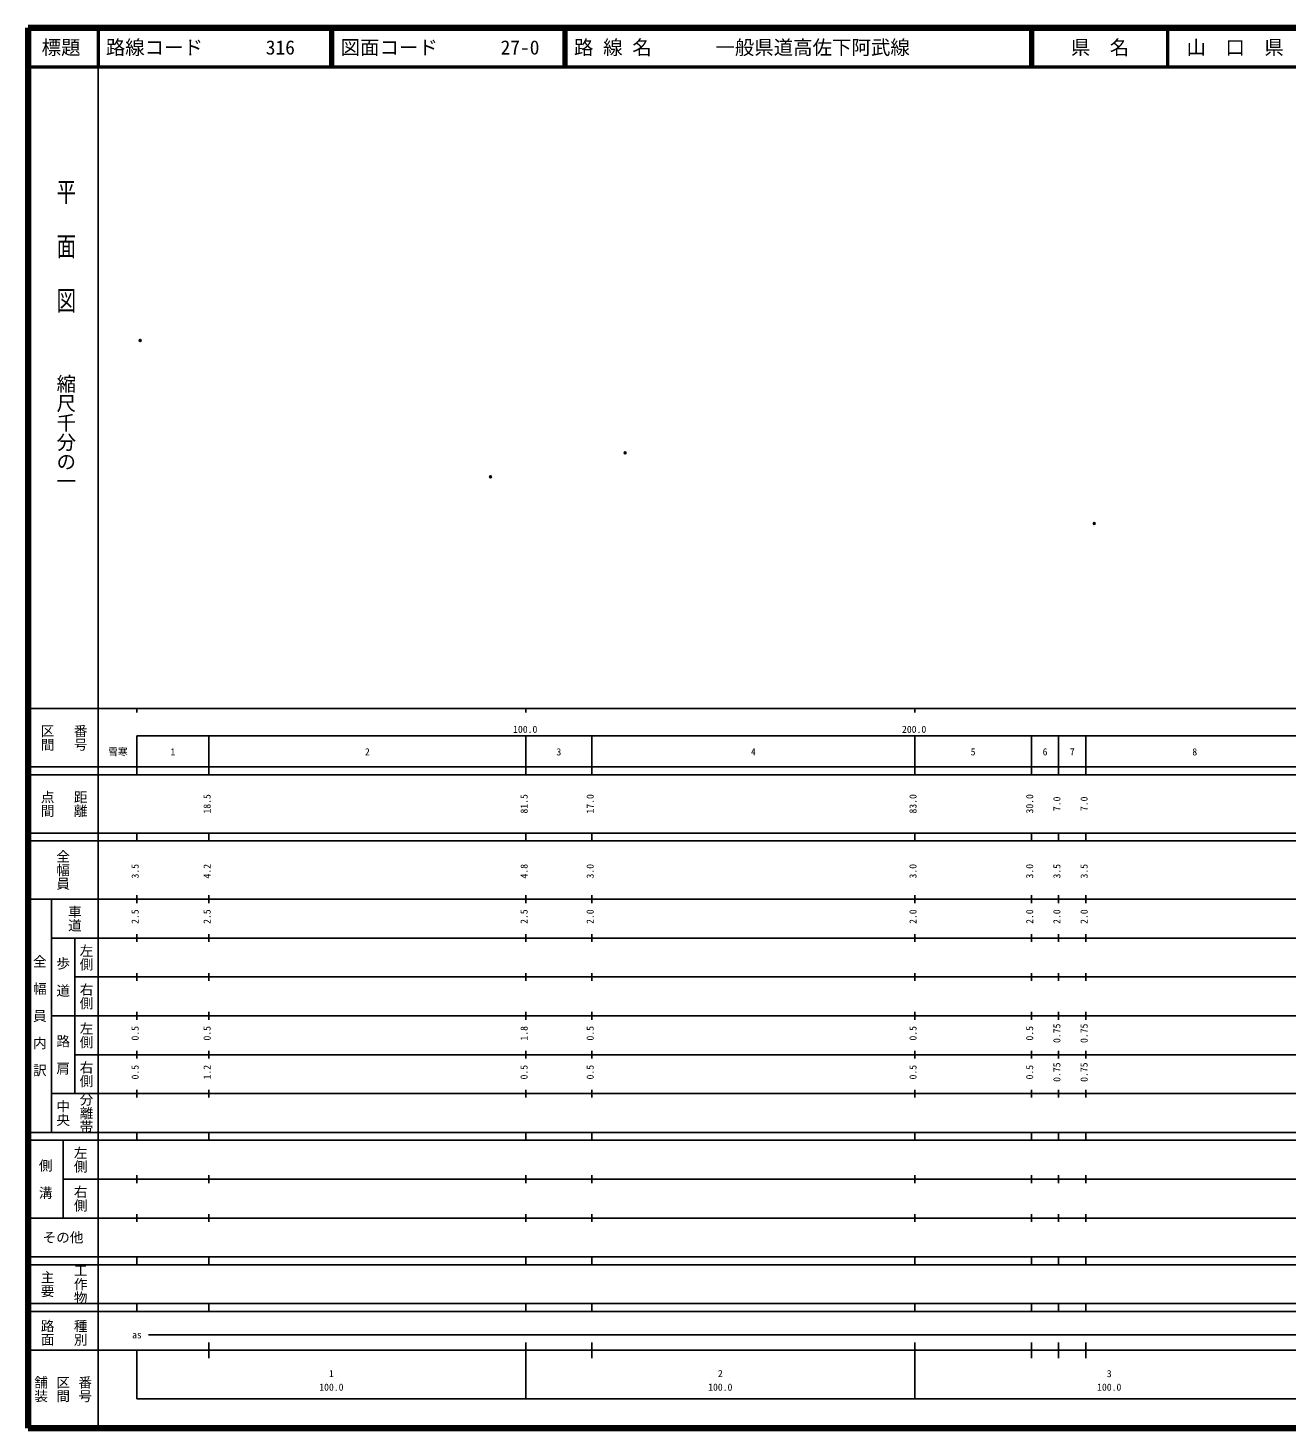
# Model space of a CAD drawing. Units: millimetres on the paper. Extents: x 40 to 680, y 20 to 380.
# Drawn here: x 40 to 363.7, y 20 to 380 of the extents above; entities that cross this region are included whole.
import ezdxf
from ezdxf.enums import TextEntityAlignment as Align

# ---------------------------------------------------------------- set-up
doc = ezdxf.new("R2010")
doc.units = ezdxf.units.MM
doc.header["$PDMODE"] = 32
doc.header["$PDSIZE"] = 0.5
doc.layers.add('M-OTRS', color=6, linetype='Continuous')
doc.layers.add('M-TTL-TXT', color=7, linetype='Continuous')
for name, color, linetype, lineweight in [('M-TTL', 2, 'Continuous', 140), ('M-TTL-BAND', 7, 'Continuous', 25), ('M-TTL-LINE', 7, 'Continuous', 50)]:
    doc.layers.add(name, color=color, linetype=linetype, lineweight=lineweight)
doc.styles.add('@ＭＳ ゴシック', font='')
doc.styles.add('ＭＳ ゴシック', font='')
doc.styles.get('@ＭＳ ゴシック').set_extended_font_data('@MS Gothic')
doc.styles.get('ＭＳ ゴシック').set_extended_font_data('MS Gothic')

msp = doc.modelspace()

# ---------------------------------------------------------------- linework, layer by layer
at = {"layer": 'M-OTRS'}
for p in [(68.855, 299.665), (193.507, 270.743), (158.928, 264.615), (314.168, 252.59)]:
    msp.add_point(p, dxfattribs=at)
at = {"layer": 'M-TTL'}
for p, q in [((40, 380), (40, 20)), ((680, 380), (40, 380)), ((40, 20), (680, 20))]:
    msp.add_line(p, q, dxfattribs=at)
at = {"layer": 'M-TTL-BAND'}
for p, q in [((58, 370), (58, 20)), ((40, 205), (579, 205)), ((68, 205), (68, 204)), ((168, 205), (168, 204)), ((268, 205), (268, 204)), ((68, 198), (579, 198)), ((68, 198), (68, 188)), ((86.5, 188), (86.5, 198)), ((168, 188), (168, 198)), ((185, 188), (185, 198)), ((268, 188), (268, 198)), ((298, 188), (298, 198)), ((305, 188), (305, 198)), ((312, 188), (312, 198)), ((40, 190), (579, 190)), ((40, 188), (579, 188)), ((40, 173), (579, 173)), ((68, 171), (68, 173)), ((86.5, 171), (86.5, 173)), ((168, 171), (168, 173)), ((185, 171), (185, 173)), ((268, 171), (268, 173)), ((298, 171), (298, 173)), ((305, 171), (305, 173)), ((312, 171), (312, 173)), ((40, 171), (579, 171)), ((40, 156), (579, 156)), ((46, 96), (46, 156)), ((68, 155), (68, 157)), ((86.5, 155), (86.5, 157)), ((168, 155), (168, 157)), ((185, 155), (185, 157)), ((268, 155), (268, 157)), ((298, 155), (298, 157)), ((305, 155), (305, 157)), ((312, 155), (312, 157)), ((46, 146), (579, 146)), ((52, 146), (52, 106)), ((68, 145), (68, 147)), ((86.5, 145), (86.5, 147)), ((168, 145), (168, 147)), ((185, 145), (185, 147)), ((268, 145), (268, 147)), ((298, 145), (298, 147)), ((305, 145), (305, 147)), ((312, 145), (312, 147)), ((68, 135), (68, 137)), ((86.5, 135), (86.5, 137)), ((168, 135), (168, 137)), ((185, 135), (185, 137)), ((268, 135), (268, 137)), ((298, 135), (298, 137)), ((305, 135), (305, 137)), ((312, 135), (312, 137)), ((52, 136), (579, 136)), ((46, 126), (579, 126)), ((68, 125), (68, 127)), ((86.5, 125), (86.5, 127)), ((168, 125), (168, 127)), ((185, 125), (185, 127)), ((268, 125), (268, 127)), ((298, 125), (298, 127)), ((305, 125), (305, 127)), ((312, 125), (312, 127)), ((52, 116), (579, 116)), ((68, 115), (68, 117)), ((86.5, 115), (86.5, 117)), ((168, 115), (168, 117)), ((185, 115), (185, 117)), ((268, 115), (268, 117)), ((298, 115), (298, 117)), ((305, 115), (305, 117)), ((312, 115), (312, 117)), ((46, 106), (579, 106)), ((68, 105), (68, 107)), ((86.5, 105), (86.5, 107)), ((168, 105), (168, 107)), ((185, 105), (185, 107)), ((268, 105), (268, 107)), ((298, 105), (298, 107)), ((305, 105), (305, 107)), ((312, 105), (312, 107)), ((40, 96), (579, 96)), ((40, 94), (579, 94)), ((49, 94), (49, 74)), ((68, 94), (68, 96)), ((86.5, 94), (86.5, 96)), ((168, 94), (168, 96)), ((185, 94), (185, 96)), ((268, 94), (268, 96)), ((298, 94), (298, 96)), ((305, 94), (305, 96)), ((312, 94), (312, 96)), ((49, 84), (579, 84)), ((68, 83), (68, 85)), ((86.5, 83), (86.5, 85)), ((168, 83), (168, 85)), ((185, 83), (185, 85)), ((268, 83), (268, 85)), ((298, 83), (298, 85)), ((305, 83), (305, 85)), ((312, 83), (312, 85)), ((40, 74), (579, 74)), ((68, 73), (68, 75)), ((86.5, 73), (86.5, 75)), ((168, 73), (168, 75)), ((185, 73), (185, 75)), ((268, 73), (268, 75)), ((298, 73), (298, 75)), ((305, 73), (305, 75)), ((312, 73), (312, 75)), ((40, 64), (579, 64)), ((40, 62), (579, 62)), ((68, 62), (68, 64)), ((86.5, 62), (86.5, 64)), ((168, 62), (168, 64)), ((185, 62), (185, 64)), ((268, 62), (268, 64)), ((298, 62), (298, 64)), ((305, 62), (305, 64)), ((312, 62), (312, 64)), ((40, 52), (579, 52)), ((68, 50), (68, 52)), ((86.5, 50), (86.5, 52)), ((168, 50), (168, 52)), ((185, 50), (185, 52)), ((268, 50), (268, 52)), ((298, 50), (298, 52)), ((305, 50), (305, 52)), ((312, 50), (312, 52)), ((40, 50), (579, 50)), ((71, 44), (565, 44)), ((40, 40), (579, 40)), ((68, 40), (68, 27.5)), ((86.5, 38), (86.5, 42)), ((168, 27.5), (168, 42)), ((185, 38), (185, 42)), ((268, 27.5), (268, 42)), ((298, 38), (298, 42)), ((305, 38), (305, 42)), ((312, 38), (312, 42)), ((68, 27.5), (579, 27.5))]:
    msp.add_line(p, q, dxfattribs=at)
at = {"layer": 'M-TTL-LINE'}
for p, q in [((58, 380), (58, 370)), ((117.75, 380), (117.75, 370)), ((118.25, 380), (118.25, 370)), ((177.75, 380), (177.75, 370)), ((178.25, 380), (178.25, 370)), ((297.75, 380), (297.75, 370)), ((298.25, 380), (298.25, 370)), ((333, 380), (333, 370)), ((40, 370), (680, 370))]:
    msp.add_line(p, q, dxfattribs=at)

# ---------------------------------------------------------------- texts
at = {"layer": 'M-TTL-BAND', "style": '@ＭＳ ゴシック', "width": 1.4}
msp.add_text('平  面  図', height=3.666, rotation=270, dxfattribs=at).set_placement((49.777, 306.475), align=Align.MIDDLE_RIGHT)
at = {"layer": 'M-TTL-BAND', "style": '@ＭＳ ゴシック'}
msp.add_text('縮尺千分の一', height=3.666, rotation=270, dxfattribs=at).set_placement((49.777, 261.03), align=Align.MIDDLE_RIGHT)
for s, p in [('区間', (45, 197.5)), ('番号', (53.5, 197.5)), ('点間', (45, 180.5)), ('距離', (53.5, 180.5)), ('全幅員', (49, 163.5)), ('車道', (52, 151)), ('左側', (55, 141)), ('全\u3000幅\u3000員\u3000内\u3000訳', (43, 126)), ('歩\u3000道', (49, 136)), ('右側', (55, 131)), ('左側', (55, 121)), ('路\u3000肩', (49, 116)), ('右側', (55, 111)), ('分離帯', (55, 101)), ('中央', (49, 101)), ('左側', (53.5, 89)), ('側\u3000溝', (44.5, 84)), ('右側', (53.5, 79)), ('工作物', (53.5, 57)), ('主要', (45, 57)), ('路面', (45, 44.5)), ('種別', (53.5, 44.5)), ('舗装', (43.333, 30)), ('区間', (49, 30)), ('番号', (54.667, 30))]:
    msp.add_text(s, height=2.566, rotation=270, dxfattribs=at).set_placement(p, align=Align.MIDDLE_CENTER)
at = {"layer": 'M-TTL-BAND', "style": 'ＭＳ ゴシック'}
for s, p in [('100.0', (167.844, 198.195)), ('200.0', (267.844, 198.195)), ('雪寒', (63.109, 192.405)), ('1', (77.25, 192.405)), ('2', (127.25, 192.405)), ('3', (176.5, 192.405)), ('4', (226.5, 192.405)), ('5', (283, 192.405)), ('6', (301.5, 192.405)), ('7', (308.5, 192.405)), ('8', (340, 192.405)), ('as', (68, 42.5)), ('1', (118, 32.523)), ('2', (218, 32.523)), ('3', (318, 32.523)), ('100.0', (118, 29.033)), ('100.0', (218, 29.033)), ('100.0', (318, 29.033))]:
    msp.add_text(s, height=1.833, dxfattribs=at).set_placement(p, align=Align.BOTTOM_CENTER)
for s, p in [('18.5', (87.5, 180.5)), ('81.5', (169, 180.5)), ('17.0', (186, 180.5)), ('83.0', (269, 180.5)), ('30.0', (299, 180.5)), ('7.0', (306, 180.5)), ('7.0', (313, 180.5)), ('3.5', (69, 163.174)), ('4.2', (87.5, 163.174)), ('4.8', (169, 163.174)), ('3.0', (186, 163.174)), ('3.0', (269, 163.174)), ('3.0', (299, 163.174)), ('3.5', (306, 163.174)), ('3.5', (313, 163.174)), ('2.5', (69, 151.5)), ('2.5', (87.5, 151.5)), ('2.5', (169, 151.5)), ('2.0', (186, 151.5)), ('2.0', (269, 151.5)), ('2.0', (299, 151.5)), ('2.0', (306, 151.5)), ('2.0', (313, 151.5)), ('0.5', (69, 121.5)), ('0.5', (87.5, 121.5)), ('1.8', (169, 121.5)), ('0.5', (186, 121.5)), ('0.5', (269, 121.5)), ('0.5', (299, 121.5)), ('0.75', (306, 121.5)), ('0.75', (313, 121.5)), ('0.5', (69, 111.5)), ('1.2', (87.5, 111.5)), ('0.5', (169, 111.5)), ('0.5', (186, 111.5)), ('0.5', (269, 111.5)), ('0.5', (299, 111.5)), ('0.75', (306, 111.5)), ('0.75', (313, 111.5))]:
    msp.add_text(s, height=1.833, rotation=90, dxfattribs=at).set_placement(p, align=Align.BOTTOM_CENTER)
msp.add_text('その他', height=2.566, dxfattribs=at).set_placement((49, 69), align=Align.MIDDLE_CENTER)
at = {"layer": 'M-TTL-TXT', "style": 'ＭＳ ゴシック'}
for s, p in [('標題', (48.5, 375)), ('県\u3000名', (315.625, 375)), ('山\u3000口\u3000県', (350.375, 375))]:
    msp.add_text(s, height=3.666, dxfattribs=at).set_placement(p, align=Align.MIDDLE_CENTER)
for s, p in [('路線コード', (60, 375)), ('316', (101.142, 375)), ('図面コード', (120.38, 375)), ('27-0', (161.521, 375)), ('路 線 名', (180.38, 375)), ('一般県道高佐下阿武線', (216.734, 375))]:
    msp.add_text(s, height=3.666, dxfattribs=at).set_placement(p, align=Align.MIDDLE_LEFT)

doc.saveas('drawing.dxf')
